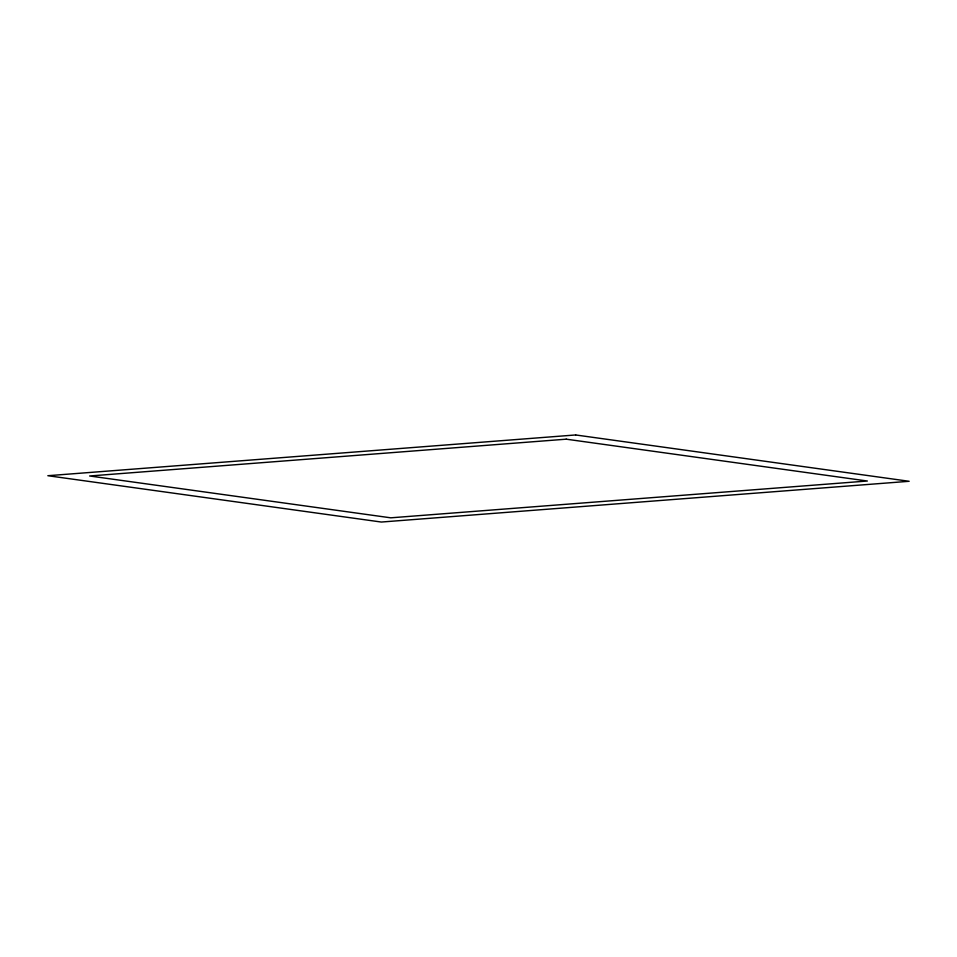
<?xml version="1.0" encoding="UTF-8"?>
<svg xmlns="http://www.w3.org/2000/svg" width="957" height="957" viewBox="0 0 957 957"><rect width="100%" height="100%" fill="white"/><g stroke="black" fill="none" stroke-linecap="round" stroke-linejoin="round"><path stroke-width="1.44" d="M575.647 434.957L47.85 475.713L381.353 522.043L909.15 481.287L575.647 434.957M566.221 439.179L89.623 475.988L390.779 517.821L867.377 481.012L566.221 439.179"/></g></svg>
